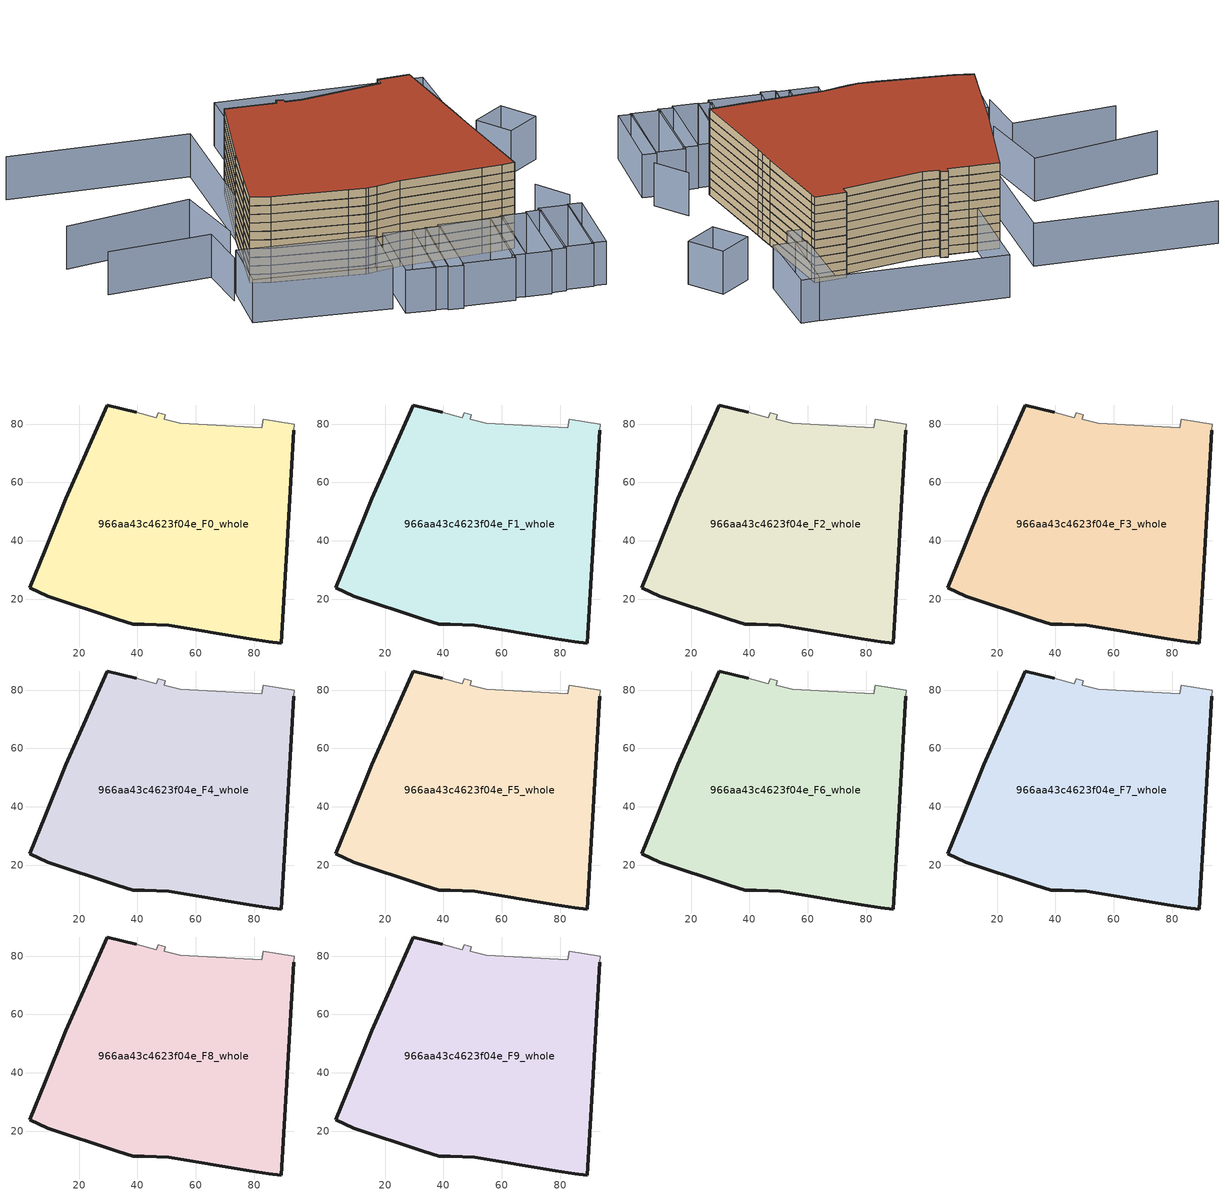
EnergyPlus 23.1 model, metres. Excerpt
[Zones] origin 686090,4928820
966aa43c4623f04e_F0_whole
 floor ground (EU_floor_Construction): 89.34,4.93 91.32,39.3 91.52,42.62 91.89,48.42 93.65,77.87 93.77,79.98 83.1,81.62 82.64,78.78 54.6,80.34 49.23,81.7 49.56,83.2 47.13,83.94 46.46,82.14 39.59,84.11 29.73,86.55 15.43,54.41 8.37,36.92 3.08,23.81 9.27,20.9 33.13,13.12 38.61,11.4 39.44,11.37 42.28,11.28 50.69,11 78.32,6.46 85.01,5.43 z0
 wall outside (EU_wall_Construction): 93.65,77.87 91.89,48.42 91.52,42.62 91.32,39.3 89.34,4.93 85.01,5.43 78.32,6.46 50.69,11 42.28,11.28 39.44,11.37 38.61,11.4 33.13,13.12 9.27,20.9 3.08,23.81 8.37,36.92 15.43,54.41 29.73,86.55 39.59,84.11 z0:3
 wall adiabatic (EU_wall_Construction): 39.59,84.11 46.46,82.14 47.13,83.94 49.56,83.2 49.23,81.7 54.6,80.34 82.64,78.78 83.1,81.62 93.77,79.98 93.65,77.87 z0:3
966aa43c4623f04e_F1_whole
 floor to 966aa43c4623f04e_F0_whole (EU_floor_Construction): 89.34,4.93 91.32,39.3 91.52,42.62 91.89,48.42 93.65,77.87 93.77,79.98 83.1,81.62 82.64,78.78 54.6,80.34 49.23,81.7 49.56,83.2 47.13,83.94 46.46,82.14 39.59,84.11 29.73,86.55 15.43,54.41 8.37,36.92 3.08,23.81 9.27,20.9 33.13,13.12 38.61,11.4 39.44,11.37 42.28,11.28 50.69,11 78.32,6.46 85.01,5.43 z3
 wall outside (EU_wall_Construction): 93.65,77.87 91.89,48.42 91.52,42.62 91.32,39.3 89.34,4.93 85.01,5.43 78.32,6.46 50.69,11 42.28,11.28 39.44,11.37 38.61,11.4 33.13,13.12 9.27,20.9 3.08,23.81 8.37,36.92 15.43,54.41 29.73,86.55 39.59,84.11 z3:6
 wall adiabatic (EU_wall_Construction): 39.59,84.11 46.46,82.14 47.13,83.94 49.56,83.2 49.23,81.7 54.6,80.34 82.64,78.78 83.1,81.62 93.77,79.98 93.65,77.87 z3:6
966aa43c4623f04e_F2_whole
 floor to 966aa43c4623f04e_F1_whole (EU_floor_Construction): 89.34,4.93 91.32,39.3 91.52,42.62 91.89,48.42 93.65,77.87 93.77,79.98 83.1,81.62 82.64,78.78 54.6,80.34 49.23,81.7 49.56,83.2 47.13,83.94 46.46,82.14 39.59,84.11 29.73,86.55 15.43,54.41 8.37,36.92 3.08,23.81 9.27,20.9 33.13,13.12 38.61,11.4 39.44,11.37 42.28,11.28 50.69,11 78.32,6.46 85.01,5.43 z6
 wall outside (EU_wall_Construction): 93.65,77.87 91.89,48.42 91.52,42.62 91.32,39.3 89.34,4.93 85.01,5.43 78.32,6.46 50.69,11 42.28,11.28 39.44,11.37 38.61,11.4 33.13,13.12 9.27,20.9 3.08,23.81 8.37,36.92 15.43,54.41 29.73,86.55 39.59,84.11 z6:9
 wall adiabatic (EU_wall_Construction): 39.59,84.11 46.46,82.14 47.13,83.94 49.56,83.2 49.23,81.7 54.6,80.34 82.64,78.78 83.1,81.62 93.77,79.98 93.65,77.87 z6:9
966aa43c4623f04e_F3_whole
 floor to 966aa43c4623f04e_F2_whole (EU_floor_Construction): 89.34,4.93 91.32,39.3 91.52,42.62 91.89,48.42 93.65,77.87 93.77,79.98 83.1,81.62 82.64,78.78 54.6,80.34 49.23,81.7 49.56,83.2 47.13,83.94 46.46,82.14 39.59,84.11 29.73,86.55 15.43,54.41 8.37,36.92 3.08,23.81 9.27,20.9 33.13,13.12 38.61,11.4 39.44,11.37 42.28,11.28 50.69,11 78.32,6.46 85.01,5.43 z9
 wall outside (EU_wall_Construction): 93.65,77.87 91.89,48.42 91.52,42.62 91.32,39.3 89.34,4.93 85.01,5.43 78.32,6.46 50.69,11 42.28,11.28 39.44,11.37 38.61,11.4 33.13,13.12 9.27,20.9 3.08,23.81 8.37,36.92 15.43,54.41 29.73,86.55 39.59,84.11 z9:12
 wall adiabatic (EU_wall_Construction): 39.59,84.11 46.46,82.14 47.13,83.94 49.56,83.2 49.23,81.7 54.6,80.34 82.64,78.78 83.1,81.62 93.77,79.98 93.65,77.87 z9:12
966aa43c4623f04e_F4_whole
 floor to 966aa43c4623f04e_F3_whole (EU_floor_Construction): 89.34,4.93 91.32,39.3 91.52,42.62 91.89,48.42 93.65,77.87 93.77,79.98 83.1,81.62 82.64,78.78 54.6,80.34 49.23,81.7 49.56,83.2 47.13,83.94 46.46,82.14 39.59,84.11 29.73,86.55 15.43,54.41 8.37,36.92 3.08,23.81 9.27,20.9 33.13,13.12 38.61,11.4 39.44,11.37 42.28,11.28 50.69,11 78.32,6.46 85.01,5.43 z12
 wall outside (EU_wall_Construction): 93.65,77.87 91.89,48.42 91.52,42.62 91.32,39.3 89.34,4.93 85.01,5.43 78.32,6.46 50.69,11 42.28,11.28 39.44,11.37 38.61,11.4 33.13,13.12 9.27,20.9 3.08,23.81 8.37,36.92 15.43,54.41 29.73,86.55 39.59,84.11 z12:15
 wall adiabatic (EU_wall_Construction): 39.59,84.11 46.46,82.14 47.13,83.94 49.56,83.2 49.23,81.7 54.6,80.34 82.64,78.78 83.1,81.62 93.77,79.98 93.65,77.87 z12:15
966aa43c4623f04e_F5_whole
 floor to 966aa43c4623f04e_F4_whole (EU_floor_Construction): 89.34,4.93 91.32,39.3 91.52,42.62 91.89,48.42 93.65,77.87 93.77,79.98 83.1,81.62 82.64,78.78 54.6,80.34 49.23,81.7 49.56,83.2 47.13,83.94 46.46,82.14 39.59,84.11 29.73,86.55 15.43,54.41 8.37,36.92 3.08,23.81 9.27,20.9 33.13,13.12 38.61,11.4 39.44,11.37 42.28,11.28 50.69,11 78.32,6.46 85.01,5.43 z15
 wall outside (EU_wall_Construction): 93.65,77.87 91.89,48.42 91.52,42.62 91.32,39.3 89.34,4.93 85.01,5.43 78.32,6.46 50.69,11 42.28,11.28 39.44,11.37 38.61,11.4 33.13,13.12 9.27,20.9 3.08,23.81 8.37,36.92 15.43,54.41 29.73,86.55 39.59,84.11 z15:18
 wall adiabatic (EU_wall_Construction): 39.59,84.11 46.46,82.14 47.13,83.94 49.56,83.2 49.23,81.7 54.6,80.34 82.64,78.78 83.1,81.62 93.77,79.98 93.65,77.87 z15:18
966aa43c4623f04e_F6_whole
 floor to 966aa43c4623f04e_F5_whole (EU_floor_Construction): 89.34,4.93 91.32,39.3 91.52,42.62 91.89,48.42 93.65,77.87 93.77,79.98 83.1,81.62 82.64,78.78 54.6,80.34 49.23,81.7 49.56,83.2 47.13,83.94 46.46,82.14 39.59,84.11 29.73,86.55 15.43,54.41 8.37,36.92 3.08,23.81 9.27,20.9 33.13,13.12 38.61,11.4 39.44,11.37 42.28,11.28 50.69,11 78.32,6.46 85.01,5.43 z18
 wall outside (EU_wall_Construction): 93.65,77.87 91.89,48.42 91.52,42.62 91.32,39.3 89.34,4.93 85.01,5.43 78.32,6.46 50.69,11 42.28,11.28 39.44,11.37 38.61,11.4 33.13,13.12 9.27,20.9 3.08,23.81 8.37,36.92 15.43,54.41 29.73,86.55 39.59,84.11 z18:21
 wall adiabatic (EU_wall_Construction): 39.59,84.11 46.46,82.14 47.13,83.94 49.56,83.2 49.23,81.7 54.6,80.34 82.64,78.78 83.1,81.62 93.77,79.98 93.65,77.87 z18:21
966aa43c4623f04e_F7_whole
 floor to 966aa43c4623f04e_F6_whole (EU_floor_Construction): 89.34,4.93 91.32,39.3 91.52,42.62 91.89,48.42 93.65,77.87 93.77,79.98 83.1,81.62 82.64,78.78 54.6,80.34 49.23,81.7 49.56,83.2 47.13,83.94 46.46,82.14 39.59,84.11 29.73,86.55 15.43,54.41 8.37,36.92 3.08,23.81 9.27,20.9 33.13,13.12 38.61,11.4 39.44,11.37 42.28,11.28 50.69,11 78.32,6.46 85.01,5.43 z21
 wall outside (EU_wall_Construction): 93.65,77.87 91.89,48.42 91.52,42.62 91.32,39.3 89.34,4.93 85.01,5.43 78.32,6.46 50.69,11 42.28,11.28 39.44,11.37 38.61,11.4 33.13,13.12 9.27,20.9 3.08,23.81 8.37,36.92 15.43,54.41 29.73,86.55 39.59,84.11 z21:24
 wall adiabatic (EU_wall_Construction): 39.59,84.11 46.46,82.14 47.13,83.94 49.56,83.2 49.23,81.7 54.6,80.34 82.64,78.78 83.1,81.62 93.77,79.98 93.65,77.87 z21:24
966aa43c4623f04e_F8_whole
 floor to 966aa43c4623f04e_F7_whole (EU_floor_Construction): 89.34,4.93 91.32,39.3 91.52,42.62 91.89,48.42 93.65,77.87 93.77,79.98 83.1,81.62 82.64,78.78 54.6,80.34 49.23,81.7 49.56,83.2 47.13,83.94 46.46,82.14 39.59,84.11 29.73,86.55 15.43,54.41 8.37,36.92 3.08,23.81 9.27,20.9 33.13,13.12 38.61,11.4 39.44,11.37 42.28,11.28 50.69,11 78.32,6.46 85.01,5.43 z24
 wall outside (EU_wall_Construction): 93.65,77.87 91.89,48.42 91.52,42.62 91.32,39.3 89.34,4.93 85.01,5.43 78.32,6.46 50.69,11 42.28,11.28 39.44,11.37 38.61,11.4 33.13,13.12 9.27,20.9 3.08,23.81 8.37,36.92 15.43,54.41 29.73,86.55 39.59,84.11 z24:27
 wall adiabatic (EU_wall_Construction): 39.59,84.11 46.46,82.14 47.13,83.94 49.56,83.2 49.23,81.7 54.6,80.34 82.64,78.78 83.1,81.62 93.77,79.98 93.65,77.87 z24:27
966aa43c4623f04e_F9_whole
 floor to 966aa43c4623f04e_F8_whole (EU_floor_Construction): 89.34,4.93 91.32,39.3 91.52,42.62 91.89,48.42 93.65,77.87 93.77,79.98 83.1,81.62 82.64,78.78 54.6,80.34 49.23,81.7 49.56,83.2 47.13,83.94 46.46,82.14 39.59,84.11 29.73,86.55 15.43,54.41 8.37,36.92 3.08,23.81 9.27,20.9 33.13,13.12 38.61,11.4 39.44,11.37 42.28,11.28 50.69,11 78.32,6.46 85.01,5.43 z27
 wall outside (EU_wall_Construction): 93.65,77.87 91.89,48.42 91.52,42.62 91.32,39.3 89.34,4.93 85.01,5.43 78.32,6.46 50.69,11 42.28,11.28 39.44,11.37 38.61,11.4 33.13,13.12 9.27,20.9 3.08,23.81 8.37,36.92 15.43,54.41 29.73,86.55 39.59,84.11 z27:30
 wall adiabatic (EU_wall_Construction): 39.59,84.11 46.46,82.14 47.13,83.94 49.56,83.2 49.23,81.7 54.6,80.34 82.64,78.78 83.1,81.62 93.77,79.98 93.65,77.87 z27:30
 roof outside (EU_roof_Construction): 93.77,79.98 93.65,77.87 91.89,48.42 91.52,42.62 91.32,39.3 89.34,4.93 85.01,5.43 78.32,6.46 50.69,11 42.28,11.28 39.44,11.37 38.61,11.4 33.13,13.12 9.27,20.9 3.08,23.81 8.37,36.92 15.43,54.41 29.73,86.55 39.59,84.11 46.46,82.14 47.13,83.94 49.56,83.2 49.23,81.7 54.6,80.34 82.64,78.78 83.1,81.62 z30
shading: 108.62,3.33 102.97,15.5 / -40.15,38.85 -5.18,33.96 / -5.18,33.96 -7.85,14.89 / -42.07,62.04 2.06,60.68 / 2.06,60.68 1.2,32.93 / -32.26,117.73 27.14,103.68 / 27.14,103.68 12.59,42.15 / 108.82,-3.76 100.74,-33.3 / 100.74,-33.3 96.2,-32.06 / 96.2,-32.06 104.29,-2.52 / 104.29,-2.52 108.82,-3.76 / 87.02,-30.22 94.63,-0.76 / 94.63,-0.76 104.16,-3.23 / 104.16,-3.23 96.55,-32.68 / 96.55,-32.68 87.02,-30.22 / 82.46,-29.97 89.86,-0.96 / 89.86,-0.96 94.73,-2.2 / 94.73,-2.2 87.33,-31.21 / 87.33,-31.21 82.46,-29.97 / 89.72,-1.56 82.21,-30.93 / 82.21,-30.93 73.95,-28.81 / 73.95,-28.81 81.46,0.55 / 81.46,0.55 89.72,-1.56 / 81.83,-0.66 74,-28.6 / 74,-28.6 69.76,-27.41 / 69.76,-27.41 77.59,0.53 / 77.59,0.53 81.83,-0.66 / 77.53,-0.18 69.86,-29.37 / 69.86,-29.37 53.06,-24.96 / 53.06,-24.96 60.73,4.23 / 60.73,4.23 77.53,-0.18 / 47.71,-25.03 56.07,4.48 / 56.07,4.48 60.99,3.09 / 60.99,3.09 52.64,-26.42 / 52.64,-26.42 47.71,-25.03 / 43.73,-23 51.86,5.28 / 51.86,5.28 56.25,4.02 / 56.25,4.02 48.12,-24.26 / 48.12,-24.26 43.73,-23 / 34.63,-20.78 42.33,7.43 / 42.33,7.43 51.74,4.86 / 51.74,4.86 44.04,-23.35 / 44.04,-23.35 34.63,-20.78 / 116.76,54.93 111.07,67.18 / 111.07,67.18 123.31,72.86 / 123.31,72.86 129,60.62 / 129,60.62 116.76,54.93 / 112.74,104.22 107.12,76.73 / 107.12,76.73 96.12,78.98 / 96.12,78.98 101.74,106.47 / 101.74,106.47 112.74,104.22 / 45.56,120.4 106.65,105.6 / 106.65,105.6 97.95,69.67 / 97.95,69.67 36.85,84.46 / 36.85,84.46 45.56,120.4 / -4.59,19.61 39.29,6.89 / 39.29,6.89 32.82,-15.45 / 32.82,-15.45 -11.07,-2.73 / -11.07,-2.73 -4.59,19.61 z0:15
[Building]
EU S2 Campaign: North Axis=0; Terrain=City; Solar Distribution=FullExterior
[Site:Location]
Bologna: Latitude=44.5; Longitude=11.25; Time Zone=1; Elevation=37
[SizingPeriod:WeatherFileDays]
AnnualSizingPeriod: Begin Month=1; Begin Day of Month=1; End Month=12; End Day of Month=31; Day of Week for Start Day=Monday; Use Weather File Daylight Saving Period=No; Use Weather File Rain and Snow Indicators=No
[MATERIAL]
EU_InternalMass_Material: Roughness=MediumRough; Thickness=0.1; Conductivity=1; Density=1800; Specific Heat=900; Thermal Absorptance=0.9; Solar Absorptance=0.7; Visible Absorptance=0.7
[MATERIAL:NOMASS] Roughness=MediumRough; Thermal Absorptance=0.9; Solar Absorptance=0.7; Visible Absorptance=0.7
Name | Thermal Resistance
EU_wall_NoMass | 0.905828
EU_roof_NoMass | 0.37593
EU_floor_NoMass | 0.67114
[CONSTRUCTION]
EU_wall_Construction: EU_wall_NoMass
EU_roof_Construction: EU_roof_NoMass
EU_floor_Construction: EU_floor_NoMass
EU_InternalMass_Construction: EU_InternalMass_Material
[ZONE] Type=1; Multiplier=1; Ceiling Height=autocalculate; Volume=16380.1; Floor Area=autocalculate; Part of Total Floor Area=Yes
966aa43c4623f04e_F0_whole; 966aa43c4623f04e_F1_whole; 966aa43c4623f04e_F2_whole; 966aa43c4623f04e_F3_whole; 966aa43c4623f04e_F4_whole; 966aa43c4623f04e_F5_whole; 966aa43c4623f04e_F6_whole; 966aa43c4623f04e_F7_whole; 966aa43c4623f04e_F8_whole; 966aa43c4623f04e_F9_whole
[INTERNALMASS] Construction=EU_InternalMass_Construction; Surface Area=3977.78
Name | Zone or ZoneList
966aa43c4623f04e_F0_whole_EU_InternalMass | 966aa43c4623f04e_F0_whole
966aa43c4623f04e_F1_whole_EU_InternalMass | 966aa43c4623f04e_F1_whole
966aa43c4623f04e_F2_whole_EU_InternalMass | 966aa43c4623f04e_F2_whole
966aa43c4623f04e_F3_whole_EU_InternalMass | 966aa43c4623f04e_F3_whole
966aa43c4623f04e_F4_whole_EU_InternalMass | 966aa43c4623f04e_F4_whole
966aa43c4623f04e_F5_whole_EU_InternalMass | 966aa43c4623f04e_F5_whole
966aa43c4623f04e_F6_whole_EU_InternalMass | 966aa43c4623f04e_F6_whole
966aa43c4623f04e_F7_whole_EU_InternalMass | 966aa43c4623f04e_F7_whole
966aa43c4623f04e_F8_whole_EU_InternalMass | 966aa43c4623f04e_F8_whole
966aa43c4623f04e_F9_whole_EU_InternalMass | 966aa43c4623f04e_F9_whole
[OTHEREQUIPMENT] Fuel Type=Electricity; Design Level Calculation Method=Watts/Area; Power per Zone Floor Area=1; Fraction Latent=0; Fraction Radiant=0; Fraction Lost=0; Carbon Dioxide Generation Rate=0; EndUse Subcategory=EU_Step8_InternalGains
Name | Zone or ZoneList or Space or SpaceList | Schedule
EU_Step8_InternalGain_966aa43c4623f04e_F0_whole_f000 | 966aa43c4623f04e_F0_whole | EU_Step8_GainSchedule_966aa43c4623f04e_F0_whole_f000
EU_Step8_InternalGain_966aa43c4623f04e_F1_whole_f000 | 966aa43c4623f04e_F1_whole | EU_Step8_GainSchedule_966aa43c4623f04e_F1_whole_f000
EU_Step8_InternalGain_966aa43c4623f04e_F2_whole_f000 | 966aa43c4623f04e_F2_whole | EU_Step8_GainSchedule_966aa43c4623f04e_F2_whole_f000
EU_Step8_InternalGain_966aa43c4623f04e_F3_whole_f000 | 966aa43c4623f04e_F3_whole | EU_Step8_GainSchedule_966aa43c4623f04e_F3_whole_f000
EU_Step8_InternalGain_966aa43c4623f04e_F4_whole_f000 | 966aa43c4623f04e_F4_whole | EU_Step8_GainSchedule_966aa43c4623f04e_F4_whole_f000
EU_Step8_InternalGain_966aa43c4623f04e_F5_whole_f000 | 966aa43c4623f04e_F5_whole | EU_Step8_GainSchedule_966aa43c4623f04e_F5_whole_f000
EU_Step8_InternalGain_966aa43c4623f04e_F6_whole_f000 | 966aa43c4623f04e_F6_whole | EU_Step8_GainSchedule_966aa43c4623f04e_F6_whole_f000
EU_Step8_InternalGain_966aa43c4623f04e_F7_whole_f000 | 966aa43c4623f04e_F7_whole | EU_Step8_GainSchedule_966aa43c4623f04e_F7_whole_f000
EU_Step8_InternalGain_966aa43c4623f04e_F8_whole_f000 | 966aa43c4623f04e_F8_whole | EU_Step8_GainSchedule_966aa43c4623f04e_F8_whole_f000
EU_Step8_InternalGain_966aa43c4623f04e_F9_whole_f000 | 966aa43c4623f04e_F9_whole | EU_Step8_GainSchedule_966aa43c4623f04e_F9_whole_f000
[ZONEVENTILATION:DESIGNFLOWRATE] Schedule=EU_AlwaysOn; Design Flow Rate Calculation Method=AirChanges/Hour; Air Changes per Hour=0.73129; Ventilation Type=Natural; Fan Pressure Rise=0; Fan Total Efficiency=1; Constant Term Coefficient=1; Temperature Term Coefficient=0; Velocity Term Coefficient=0; Velocity Squared Term Coefficient=0; Minimum Indoor Temperature=-100; Maximum Indoor Temperature=100; Delta Temperature=-100; Minimum Outdoor Temperature=-100; Maximum Outdoor Temperature=100; Maximum Wind Speed=40
Name | Zone or ZoneList or Space or SpaceList
EU_ConstantAir_966aa43c4623f04e_F0_whole | 966aa43c4623f04e_F0_whole
EU_ConstantAir_966aa43c4623f04e_F1_whole | 966aa43c4623f04e_F1_whole
EU_ConstantAir_966aa43c4623f04e_F2_whole | 966aa43c4623f04e_F2_whole
EU_ConstantAir_966aa43c4623f04e_F3_whole | 966aa43c4623f04e_F3_whole
EU_ConstantAir_966aa43c4623f04e_F4_whole | 966aa43c4623f04e_F4_whole
EU_ConstantAir_966aa43c4623f04e_F5_whole | 966aa43c4623f04e_F5_whole
EU_ConstantAir_966aa43c4623f04e_F6_whole | 966aa43c4623f04e_F6_whole
EU_ConstantAir_966aa43c4623f04e_F7_whole | 966aa43c4623f04e_F7_whole
EU_ConstantAir_966aa43c4623f04e_F8_whole | 966aa43c4623f04e_F8_whole
EU_ConstantAir_966aa43c4623f04e_F9_whole | 966aa43c4623f04e_F9_whole
[HVACTEMPLATE:THERMOSTAT] Constant Heating Setpoint=20; Constant Cooling Setpoint=50
EU_HeatOnly_966aa43c4623f04e_F0_whole; EU_HeatOnly_966aa43c4623f04e_F1_whole; EU_HeatOnly_966aa43c4623f04e_F2_whole; EU_HeatOnly_966aa43c4623f04e_F3_whole; EU_HeatOnly_966aa43c4623f04e_F4_whole; EU_HeatOnly_966aa43c4623f04e_F5_whole; EU_HeatOnly_966aa43c4623f04e_F6_whole; EU_HeatOnly_966aa43c4623f04e_F7_whole; EU_HeatOnly_966aa43c4623f04e_F8_whole; EU_HeatOnly_966aa43c4623f04e_F9_whole
[HVACTEMPLATE:ZONE:IDEALLOADSAIRSYSTEM] System Availability Schedule=EU_AlwaysOn; Maximum Heating Supply Air Temperature=50; Minimum Cooling Supply Air Temperature=13; Maximum Heating Supply Air Humidity Ratio=0.0156; Minimum Cooling Supply Air Humidity Ratio=0.0077; Heating Limit=NoLimit; Cooling Limit=NoLimit; Heating Availability Schedule=EU_AlwaysOn; Cooling Availability Schedule=EU_CoolingOff; Dehumidification Control Type=ConstantSensibleHeatRatio; Cooling Sensible Heat Ratio=0.7; Dehumidification Setpoint=60; Humidification Control Type=None; Humidification Setpoint=30; Outdoor Air Method=None; Outdoor Air Flow Rate per Person=0.00944; Outdoor Air Flow Rate per Zone Floor Area=0; Outdoor Air Flow Rate per Zone=0; Demand Controlled Ventilation Type=None; Outdoor Air Economizer Type=NoEconomizer; Heat Recovery Type=None; Sensible Heat Recovery Effectiveness=0.7; Latent Heat Recovery Effectiveness=0.65
Name | Template Thermostat
966aa43c4623f04e_F0_whole | EU_HeatOnly_966aa43c4623f04e_F0_whole
966aa43c4623f04e_F1_whole | EU_HeatOnly_966aa43c4623f04e_F1_whole
966aa43c4623f04e_F2_whole | EU_HeatOnly_966aa43c4623f04e_F2_whole
966aa43c4623f04e_F3_whole | EU_HeatOnly_966aa43c4623f04e_F3_whole
966aa43c4623f04e_F4_whole | EU_HeatOnly_966aa43c4623f04e_F4_whole
966aa43c4623f04e_F5_whole | EU_HeatOnly_966aa43c4623f04e_F5_whole
966aa43c4623f04e_F6_whole | EU_HeatOnly_966aa43c4623f04e_F6_whole
966aa43c4623f04e_F7_whole | EU_HeatOnly_966aa43c4623f04e_F7_whole
966aa43c4623f04e_F8_whole | EU_HeatOnly_966aa43c4623f04e_F8_whole
966aa43c4623f04e_F9_whole | EU_HeatOnly_966aa43c4623f04e_F9_whole
[SIZING:ZONE] Zone Cooling Design Supply Air Temperature Input Method=SupplyAirTemperature; Zone Cooling Design Supply Air Temperature=13; Zone Heating Design Supply Air Temperature Input Method=SupplyAirTemperature; Zone Heating Design Supply Air Temperature=50; Zone Cooling Design Supply Air Humidity Ratio=0.008; Zone Heating Design Supply Air Humidity Ratio=0.008; Cooling Design Air Flow Method=DesignDay; Cooling Design Air Flow Rate=0; Cooling Minimum Air Flow per Zone Floor Area=0.000762; Cooling Minimum Air Flow=0; Cooling Minimum Air Flow Fraction=0.2; Heating Design Air Flow Method=DesignDay; Heating Design Air Flow Rate=0; Heating Maximum Air Flow per Zone Floor Area=0.002032; Heating Maximum Air Flow=0.141576; Heating Maximum Air Flow Fraction=0.3; Account for Dedicated Outdoor Air System=No; Dedicated Outdoor Air System Control Strategy=NeutralSupplyAir; Dedicated Outdoor Air Low Setpoint Temperature for Design=autosize; Dedicated Outdoor Air High Setpoint Temperature for Design=autosize; Zone Load Sizing Method=Sensible Load Only No Latent Load; Zone Latent Cooling Design Supply Air Humidity Ratio Input Method=HumidityRatioDifference; Zone Cooling Design Supply Air Humidity Ratio Difference=0.005; Zone Latent Heating Design Supply Air Humidity Ratio Input Method=HumidityRatioDifference; Zone Humidification Design Supply Air Humidity Ratio Difference=0.005
966aa43c4623f04e_F0_whole; 966aa43c4623f04e_F1_whole; 966aa43c4623f04e_F2_whole; 966aa43c4623f04e_F3_whole; 966aa43c4623f04e_F4_whole; 966aa43c4623f04e_F5_whole; 966aa43c4623f04e_F6_whole; 966aa43c4623f04e_F7_whole; 966aa43c4623f04e_F8_whole; 966aa43c4623f04e_F9_whole
[SCHEDULE:CONSTANT]
Name | Hourly Value
EU_AlwaysOn | 1
EU_CoolingOff | 0
[SCHEDULE:FILE] Column Number=1; Rows to Skip at Top=0; Number of Hours of Data=8760; Column Separator=Comma; Interpolate to Timestep=No; Minutes per Item=60; Adjust Schedule for Daylight Savings=Yes
Name | File
EU_Step8_GainSchedule_966aa43c4623f04e_F0_whole_f000 | ../../schedules/966aa43c4623f04e/966aa43c4623f04e_F0_whole_f000_gain.csv
EU_Step8_GainSchedule_966aa43c4623f04e_F1_whole_f000 | ../../schedules/966aa43c4623f04e/966aa43c4623f04e_F1_whole_f000_gain.csv
EU_Step8_GainSchedule_966aa43c4623f04e_F2_whole_f000 | ../../schedules/966aa43c4623f04e/966aa43c4623f04e_F2_whole_f000_gain.csv
EU_Step8_GainSchedule_966aa43c4623f04e_F3_whole_f000 | ../../schedules/966aa43c4623f04e/966aa43c4623f04e_F3_whole_f000_gain.csv
EU_Step8_GainSchedule_966aa43c4623f04e_F4_whole_f000 | ../../schedules/966aa43c4623f04e/966aa43c4623f04e_F4_whole_f000_gain.csv
EU_Step8_GainSchedule_966aa43c4623f04e_F5_whole_f000 | ../../schedules/966aa43c4623f04e/966aa43c4623f04e_F5_whole_f000_gain.csv
EU_Step8_GainSchedule_966aa43c4623f04e_F6_whole_f000 | ../../schedules/966aa43c4623f04e/966aa43c4623f04e_F6_whole_f000_gain.csv
EU_Step8_GainSchedule_966aa43c4623f04e_F7_whole_f000 | ../../schedules/966aa43c4623f04e/966aa43c4623f04e_F7_whole_f000_gain.csv
EU_Step8_GainSchedule_966aa43c4623f04e_F8_whole_f000 | ../../schedules/966aa43c4623f04e/966aa43c4623f04e_F8_whole_f000_gain.csv
EU_Step8_GainSchedule_966aa43c4623f04e_F9_whole_f000 | ../../schedules/966aa43c4623f04e/966aa43c4623f04e_F9_whole_f000_gain.csv
